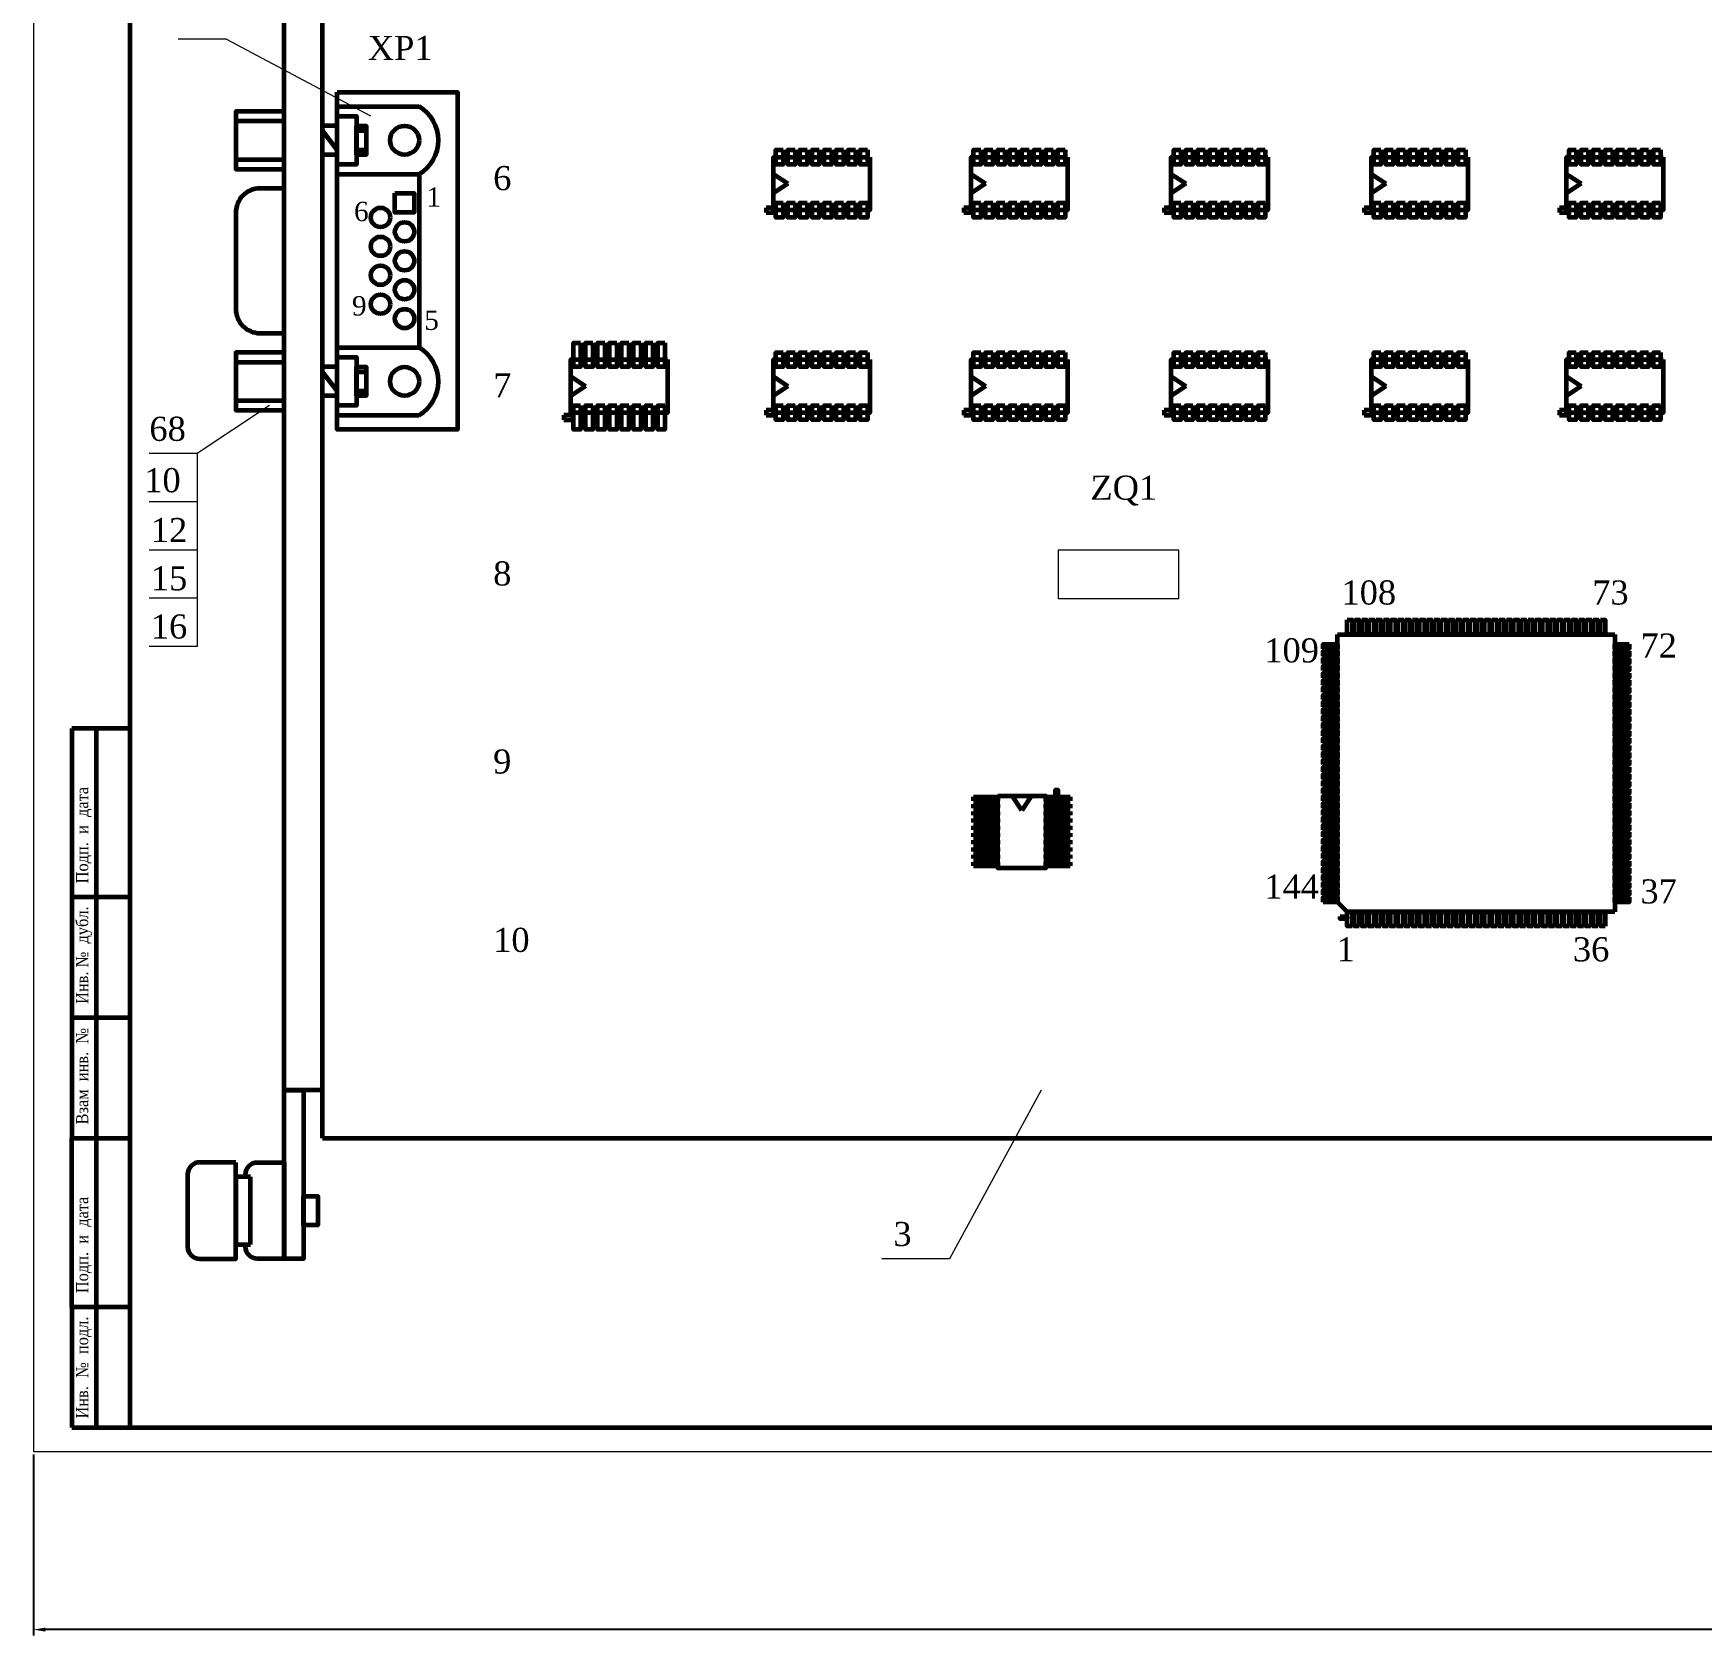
# Model space of a CAD drawing. Header units: millimetres. Extents: x 0 to 840, y -38 to 590.
# Drawn here: x 0 to 346, y -38.2 to 294.2 of the extents above; entities that cross this region are included whole.
import ezdxf

# ---------------------------------------------------------------- set-up
doc = ezdxf.new("R2010")
doc.units = ezdxf.units.MM
doc.header["$PDMODE"] = 3
doc.layers.add('основная-06', color=2, linetype='Continuous', lineweight=60)
doc.layers.add('тонкая-текст-02', color=4, linetype='Continuous', lineweight=20)
doc.styles.add('2', font='times.ttf', dxfattribs={"width": 0.9, "height": 2.5})
doc.styles.add('3', font='times.ttf', dxfattribs={"height": 2.5})
doc.dimstyles.new('ISO-25', dxfattribs={"dimtxt": 2.5, "dimasz": 2.5, "dimexe": 1.25, "dimexo": 0.625, "dimtad": 1, "dimtxsty": 'Standard', "dimcen": 2.5, "dimadec": 0, "dimazin": 0, "dimtfac": 1, "dimtmove": 0, "dimatfit": 3, "dimfxl": 1, "dimarcsym": 0})

# ---------------------------------------------------------------- blocks, each defined once
blk = doc.blocks.new('*D3')
at = {"layer": 'Defpoints', "color": 0, "transparency": 16777216}
for p in [(0, 0), (840, 0), (0, -36.91)]:
    blk.add_point(p, dxfattribs=at)
at = {"layer": 'тонкая-текст-02', "color": 0, "lineweight": -2, "transparency": 16777216}
for p, q in [((0, -0.62), (0, -38.16)), ((840, -0.62), (840, -38.16)), ((837.5, -36.91), (2.5, -36.91))]:
    blk.add_line(p, q, dxfattribs=at)
at = {"layer": 'тонкая-текст-02', "color": 0, "transparency": 16777216}
for points in [[(2.5, -36.49), (2.5, -37.33), (0, -36.91)], [(837.5, -36.49), (837.5, -37.33), (840, -36.91)]]:
    blk.add_solid(points, dxfattribs=at)
at = {"layer": 'тонкая-текст-02', "color": 0, "transparency": 16777216, "insert": (420, -35.03), "char_height": 2.5, "attachment_point": 5}
blk.add_mtext('840', dxfattribs=at)

msp = doc.modelspace()

# ---------------------------------------------------------------- linework, layer by layer
at = {"layer": 'основная-06', "color": 0}
for p, q in [((20, 585), (20, 5)), ((60, 65), (60, 530)), ((52, 75), (52, 520)), ((63, 279), (80, 279)), ((42, 276), (52, 276)), ((63, 275), (60, 275)), ((63, 270), (60, 274)), ((67, 274), (69, 274)), ((67, 270), (69, 270)), ((42, 268), (52, 268)), ((63, 269), (60, 269)), ((63, 265), (80, 265)), ((80, 265), (80, 229)), ((153.5, 265), (156.5, 263)), ((156.5, 263), (153.5, 261)), ((194.5, 265), (197.5, 263)), ((197.5, 263), (194.5, 261)), ((236, 265), (239, 263)), ((239, 263), (236, 261)), ((277.5, 265), (280.5, 263)), ((280.5, 263), (277.5, 261)), ((318, 265), (321, 263)), ((321, 263), (318, 261)), ((152, 258), (152, 257)), ((154, 258), (152, 258)), ((152, 257), (154, 257)), ((195, 258), (193, 258)), ((193, 258), (193, 257)), ((193, 257), (195, 257)), ((234.5, 258), (234.5, 257)), ((236.5, 258), (234.5, 258)), ((234.5, 257), (236.5, 257)), ((276, 258), (276, 257)), ((278, 258), (276, 258)), ((276, 257), (278, 257)), ((318.5, 258), (316.5, 258)), ((316.5, 258), (316.5, 257)), ((316.5, 257), (318.5, 257)), ((63, 229), (80, 229)), ((42, 226), (52, 226)), ((63, 225), (60, 225)), ((63, 220), (60, 224)), ((67, 224), (69, 224)), ((111.5, 223), (114.5, 221)), ((153.5, 223), (156.5, 221)), ((194.5, 223), (197.5, 221)), ((236, 223), (239, 221)), ((277.5, 223), (280.5, 221)), ((318, 223), (321, 221)), ((42, 218), (52, 218)), ((63, 219), (60, 219)), ((67, 220), (69, 220)), ((114.5, 221), (111.5, 219)), ((156.5, 221), (153.5, 219)), ((197.5, 221), (194.5, 219)), ((239, 221), (236, 219)), ((280.5, 221), (277.5, 219)), ((321, 221), (318, 219)), ((63, 215), (80, 215)), ((112, 215), (110, 215)), ((110, 215), (110, 214)), ((152, 216), (152, 215)), ((154, 216), (152, 216)), ((152, 215), (154, 215)), ((193, 216), (193, 215)), ((195, 216), (193, 216)), ((193, 215), (195, 215)), ((234.5, 216), (234.5, 215)), ((236.5, 216), (234.5, 216)), ((234.5, 215), (236.5, 215)), ((276, 216), (276, 215)), ((278, 216), (276, 216)), ((276, 215), (278, 215)), ((316.5, 216), (316.5, 215)), ((318.5, 216), (316.5, 216)), ((316.5, 215), (318.5, 215)), ((110, 214), (112, 214)), ((270.5, 169.5), (328, 169.5)), ((270.5, 114), (270.5, 169.5)), ((328, 169.5), (328, 112)), ((20, 150), (8, 150)), ((8, 150), (8, 115)), ((13, 150), (13, 5)), ((195, 135.8), (200, 135.8)), ((195, 135), (195, 135.8)), ((195, 135), (200, 135)), ((200, 135.8), (200, 135)), ((205, 133), (203, 136)), ((207, 136), (205, 133)), ((210, 135), (210, 135.8)), ((210, 135.8), (215, 135.8)), ((210, 135), (215, 135)), ((215, 135.8), (215, 135)), ((195, 134.3), (200, 134.3)), ((195, 133.5), (195, 134.3)), ((195, 133.5), (200, 133.5)), ((195, 132.8), (200, 132.8)), ((195, 132), (195, 132.8)), ((195, 132), (200, 132)), ((200, 134.3), (200, 133.5)), ((200, 132.8), (200, 132)), ((210, 133.5), (210, 134.3)), ((210, 134.3), (215, 134.3)), ((210, 133.5), (215, 133.5)), ((210, 132), (210, 132.8)), ((210, 132.8), (215, 132.8)), ((210, 132), (215, 132)), ((215, 134.3), (215, 133.5)), ((215, 132.8), (215, 132)), ((195, 131.3), (200, 131.3)), ((195, 130.5), (195, 131.3)), ((195, 130.5), (200, 130.5)), ((195, 129.8), (200, 129.8)), ((195, 129), (195, 129.8)), ((195, 129), (200, 129)), ((195, 128.3), (200, 128.3)), ((195, 127.5), (195, 128.3)), ((200, 131.3), (200, 130.5)), ((200, 129.8), (200, 129)), ((200, 128.3), (200, 127.5)), ((210, 130.5), (210, 131.3)), ((210, 131.3), (215, 131.3)), ((210, 130.5), (215, 130.5)), ((210, 129), (210, 129.8)), ((210, 129.8), (215, 129.8)), ((210, 129), (215, 129)), ((210, 127.5), (210, 128.3)), ((210, 128.3), (215, 128.3)), ((215, 131.3), (215, 130.5)), ((215, 129.8), (215, 129)), ((215, 128.3), (215, 127.5)), ((195, 127.5), (200, 127.5)), ((195, 126.8), (200, 126.8)), ((195, 126), (195, 126.8)), ((195, 126), (200, 126)), ((195, 125.3), (200, 125.3)), ((195, 124.5), (195, 125.3)), ((200, 126.8), (200, 126)), ((200, 125.3), (200, 124.5)), ((210, 127.5), (215, 127.5)), ((210, 126), (210, 126.8)), ((210, 126.8), (215, 126.8)), ((210, 126), (215, 126)), ((210, 124.5), (210, 125.3)), ((210, 125.3), (215, 125.3)), ((215, 126.8), (215, 126)), ((215, 125.3), (215, 124.5)), ((195, 124.5), (200, 124.5)), ((195, 123.8), (200, 123.8)), ((195, 123), (195, 123.8)), ((195, 123), (200, 123)), ((195, 122.3), (200, 122.3)), ((195, 121.5), (195, 122.3)), ((195, 121.5), (200, 121.5)), ((200, 123.8), (200, 123)), ((200, 122.3), (200, 121.5)), ((210, 124.5), (215, 124.5)), ((210, 123), (210, 123.8)), ((210, 123.8), (215, 123.8)), ((210, 123), (215, 123)), ((210, 121.5), (210, 122.3)), ((210, 122.3), (215, 122.3)), ((210, 121.5), (215, 121.5)), ((215, 123.8), (215, 123)), ((215, 122.3), (215, 121.5)), ((20, 115), (8, 115)), ((8, 115), (8, 90)), ((272.5, 112), (270.5, 114)), ((328, 112), (272.5, 112)), ((20, 90), (8, 90)), ((8, 90), (8, 65)), ((60, 75), (52, 75)), ((8, 65), (20, 65)), ((8, 30), (8, 65)), ((60, 65), (620, 65)), ((45, 57), (42, 57)), ((42, 57), (42, 43)), ((45, 43), (45, 57)), ((42, 43), (45, 43)), ((20, 30), (8, 30)), ((8, 30), (8, 5)), ((8, 5), (20, 5)), ((20, 5), (835, 5))]:
    msp.add_line(p, q, dxfattribs=at)
for points in [[(63, 282), (88, 282), (88, 212), (63, 212)], [(52, 278), (42, 278), (42, 266), (52, 266)], [(63, 277), (67, 277), (67, 267), (63, 267)], [(67, 275), (69, 275), (69, 269), (67, 269)], [(155.5, 270), (155.5, 267), (154, 267), (154, 270)], [(158, 270), (158, 267), (156.5, 267), (156.5, 270)], [(160.5, 270), (160.5, 267), (159, 267), (159, 270)], [(163, 270), (163, 267), (161.5, 267), (161.5, 270)], [(165.5, 270), (165.5, 267), (164, 267), (164, 270)], [(168, 270), (168, 267), (166.5, 267), (166.5, 270)], [(170.5, 270), (170.5, 267), (169, 267), (169, 270)], [(173, 270), (173, 267), (171.5, 267), (171.5, 270)], [(196.5, 270), (196.5, 267), (195, 267), (195, 270)], [(199, 270), (199, 267), (197.5, 267), (197.5, 270)], [(201.5, 270), (201.5, 267), (200, 267), (200, 270)], [(204, 270), (204, 267), (202.5, 267), (202.5, 270)], [(206.5, 270), (206.5, 267), (205, 267), (205, 270)], [(209, 270), (209, 267), (207.5, 267), (207.5, 270)], [(211.5, 270), (211.5, 267), (210, 267), (210, 270)], [(214, 270), (214, 267), (212.5, 267), (212.5, 270)], [(238, 270), (238, 267), (236.5, 267), (236.5, 270)], [(240.5, 270), (240.5, 267), (239, 267), (239, 270)], [(243, 270), (243, 267), (241.5, 267), (241.5, 270)], [(245.5, 270), (245.5, 267), (244, 267), (244, 270)], [(248, 270), (248, 267), (246.5, 267), (246.5, 270)], [(250.5, 270), (250.5, 267), (249, 267), (249, 270)], [(253, 270), (253, 267), (251.5, 267), (251.5, 270)], [(255.5, 270), (255.5, 267), (254, 267), (254, 270)], [(279.5, 270), (279.5, 267), (278, 267), (278, 270)], [(282, 270), (282, 267), (280.5, 267), (280.5, 270)], [(284.5, 270), (284.5, 267), (283, 267), (283, 270)], [(287, 270), (287, 267), (285.5, 267), (285.5, 270)], [(289.5, 270), (289.5, 267), (288, 267), (288, 270)], [(292, 270), (292, 267), (290.5, 267), (290.5, 270)], [(294.5, 270), (294.5, 267), (293, 267), (293, 270)], [(297, 270), (297, 267), (295.5, 267), (295.5, 270)], [(320, 270), (320, 267), (318.5, 267), (318.5, 270)], [(322.5, 270), (322.5, 267), (321, 267), (321, 270)], [(325, 270), (325, 267), (323.5, 267), (323.5, 270)], [(327.5, 270), (327.5, 267), (326, 267), (326, 270)], [(330, 270), (330, 267), (328.5, 267), (328.5, 270)], [(332.5, 270), (332.5, 267), (331, 267), (331, 270)], [(335, 270), (335, 267), (333.5, 267), (333.5, 270)], [(337.5, 270), (337.5, 267), (336, 267), (336, 270)], [(173.5, 268.5), (173.5, 257.5), (153.5, 257.5), (153.5, 268.5)], [(214.5, 268.5), (214.5, 257.5), (194.5, 257.5), (194.5, 268.5)], [(256, 268.5), (256, 257.5), (236, 257.5), (236, 268.5)], [(297.5, 268.5), (297.5, 257.5), (277.5, 257.5), (277.5, 268.5)], [(338, 268.5), (338, 257.5), (318, 257.5), (318, 268.5)], [(75, 261), (79, 261), (79, 257), (75, 257)], [(155.5, 259), (155.5, 256), (154, 256), (154, 259)], [(158, 259), (158, 256), (156.5, 256), (156.5, 259)], [(160.5, 259), (160.5, 256), (159, 256), (159, 259)], [(163, 259), (163, 256), (161.5, 256), (161.5, 259)], [(165.5, 259), (165.5, 256), (164, 256), (164, 259)], [(168, 259), (168, 256), (166.5, 256), (166.5, 259)], [(170.5, 259), (170.5, 256), (169, 256), (169, 259)], [(173, 259), (173, 256), (171.5, 256), (171.5, 259)], [(196.5, 259), (196.5, 256), (195, 256), (195, 259)], [(199, 259), (199, 256), (197.5, 256), (197.5, 259)], [(201.5, 259), (201.5, 256), (200, 256), (200, 259)], [(204, 259), (204, 256), (202.5, 256), (202.5, 259)], [(206.5, 259), (206.5, 256), (205, 256), (205, 259)], [(209, 259), (209, 256), (207.5, 256), (207.5, 259)], [(211.5, 259), (211.5, 256), (210, 256), (210, 259)], [(214, 259), (214, 256), (212.5, 256), (212.5, 259)], [(238, 259), (238, 256), (236.5, 256), (236.5, 259)], [(240.5, 259), (240.5, 256), (239, 256), (239, 259)], [(243, 259), (243, 256), (241.5, 256), (241.5, 259)], [(245.5, 259), (245.5, 256), (244, 256), (244, 259)], [(248, 259), (248, 256), (246.5, 256), (246.5, 259)], [(250.5, 259), (250.5, 256), (249, 256), (249, 259)], [(253, 259), (253, 256), (251.5, 256), (251.5, 259)], [(255.5, 259), (255.5, 256), (254, 256), (254, 259)], [(279.5, 259), (279.5, 256), (278, 256), (278, 259)], [(282, 259), (282, 256), (280.5, 256), (280.5, 259)], [(284.5, 259), (284.5, 256), (283, 256), (283, 259)], [(287, 259), (287, 256), (285.5, 256), (285.5, 259)], [(289.5, 259), (289.5, 256), (288, 256), (288, 259)], [(292, 259), (292, 256), (290.5, 256), (290.5, 259)], [(294.5, 259), (294.5, 256), (293, 256), (293, 259)], [(297, 259), (297, 256), (295.5, 256), (295.5, 259)], [(320, 259), (320, 256), (318.5, 256), (318.5, 259)], [(322.5, 259), (322.5, 256), (321, 256), (321, 259)], [(325, 259), (325, 256), (323.5, 256), (323.5, 259)], [(327.5, 259), (327.5, 256), (326, 256), (326, 259)], [(330, 259), (330, 256), (328.5, 256), (328.5, 259)], [(332.5, 259), (332.5, 256), (331, 256), (331, 259)], [(335, 259), (335, 256), (333.5, 256), (333.5, 259)], [(337.5, 259), (337.5, 256), (336, 256), (336, 259)], [(113.5, 230), (113.5, 225), (112, 225), (112, 230)], [(116, 230), (116, 225), (114.5, 225), (114.5, 230)], [(118.5, 230), (118.5, 225), (117, 225), (117, 230)], [(121, 230), (121, 225), (119.5, 225), (119.5, 230)], [(123.5, 230), (123.5, 225), (122, 225), (122, 230)], [(126, 230), (126, 225), (124.5, 225), (124.5, 230)], [(128.5, 230), (128.5, 225), (127, 225), (127, 230)], [(131, 230), (131, 225), (129.5, 225), (129.5, 230)], [(52, 228), (42, 228), (42, 216), (52, 216)], [(63, 227), (67, 227), (67, 217), (63, 217)], [(67, 225), (69, 225), (69, 219), (67, 219)], [(131.5, 226.5), (131.5, 215.5), (111.5, 215.5), (111.5, 226.5)], [(173.5, 226.5), (173.5, 215.5), (153.5, 215.5), (153.5, 226.5)], [(155.5, 228), (155.5, 225), (154, 225), (154, 228)], [(158, 228), (158, 225), (156.5, 225), (156.5, 228)], [(160.5, 228), (160.5, 225), (159, 225), (159, 228)], [(163, 228), (163, 225), (161.5, 225), (161.5, 228)], [(165.5, 228), (165.5, 225), (164, 225), (164, 228)], [(168, 228), (168, 225), (166.5, 225), (166.5, 228)], [(170.5, 228), (170.5, 225), (169, 225), (169, 228)], [(173, 228), (173, 225), (171.5, 225), (171.5, 228)], [(214.5, 226.5), (214.5, 215.5), (194.5, 215.5), (194.5, 226.5)], [(196.5, 228), (196.5, 225), (195, 225), (195, 228)], [(199, 228), (199, 225), (197.5, 225), (197.5, 228)], [(201.5, 228), (201.5, 225), (200, 225), (200, 228)], [(204, 228), (204, 225), (202.5, 225), (202.5, 228)], [(206.5, 228), (206.5, 225), (205, 225), (205, 228)], [(209, 228), (209, 225), (207.5, 225), (207.5, 228)], [(211.5, 228), (211.5, 225), (210, 225), (210, 228)], [(214, 228), (214, 225), (212.5, 225), (212.5, 228)], [(256, 226.5), (256, 215.5), (236, 215.5), (236, 226.5)], [(238, 228), (238, 225), (236.5, 225), (236.5, 228)], [(240.5, 228), (240.5, 225), (239, 225), (239, 228)], [(243, 228), (243, 225), (241.5, 225), (241.5, 228)], [(245.5, 228), (245.5, 225), (244, 225), (244, 228)], [(248, 228), (248, 225), (246.5, 225), (246.5, 228)], [(250.5, 228), (250.5, 225), (249, 225), (249, 228)], [(253, 228), (253, 225), (251.5, 225), (251.5, 228)], [(255.5, 228), (255.5, 225), (254, 225), (254, 228)], [(297.5, 226.5), (297.5, 215.5), (277.5, 215.5), (277.5, 226.5)], [(279.5, 228), (279.5, 225), (278, 225), (278, 228)], [(282, 228), (282, 225), (280.5, 225), (280.5, 228)], [(284.5, 228), (284.5, 225), (283, 225), (283, 228)], [(287, 228), (287, 225), (285.5, 225), (285.5, 228)], [(289.5, 228), (289.5, 225), (288, 225), (288, 228)], [(292, 228), (292, 225), (290.5, 225), (290.5, 228)], [(294.5, 228), (294.5, 225), (293, 225), (293, 228)], [(297, 228), (297, 225), (295.5, 225), (295.5, 228)], [(338, 226.5), (338, 215.5), (318, 215.5), (318, 226.5)], [(320, 228), (320, 225), (318.5, 225), (318.5, 228)], [(322.5, 228), (322.5, 225), (321, 225), (321, 228)], [(325, 228), (325, 225), (323.5, 225), (323.5, 228)], [(327.5, 228), (327.5, 225), (326, 225), (326, 228)], [(330, 228), (330, 225), (328.5, 225), (328.5, 228)], [(332.5, 228), (332.5, 225), (331, 225), (331, 228)], [(335, 228), (335, 225), (333.5, 225), (333.5, 228)], [(337.5, 228), (337.5, 225), (336, 225), (336, 228)], [(113.5, 217), (113.5, 212), (112, 212), (112, 217)], [(116, 217), (116, 212), (114.5, 212), (114.5, 217)], [(118.5, 217), (118.5, 212), (117, 212), (117, 217)], [(121, 217), (121, 212), (119.5, 212), (119.5, 217)], [(123.5, 217), (123.5, 212), (122, 212), (122, 217)], [(126, 217), (126, 212), (124.5, 212), (124.5, 217)], [(128.5, 217), (128.5, 212), (127, 212), (127, 217)], [(131, 217), (131, 212), (129.5, 212), (129.5, 217)], [(155.5, 217), (155.5, 214), (154, 214), (154, 217)], [(158, 217), (158, 214), (156.5, 214), (156.5, 217)], [(160.5, 217), (160.5, 214), (159, 214), (159, 217)], [(163, 217), (163, 214), (161.5, 214), (161.5, 217)], [(165.5, 217), (165.5, 214), (164, 214), (164, 217)], [(168, 217), (168, 214), (166.5, 214), (166.5, 217)], [(170.5, 217), (170.5, 214), (169, 214), (169, 217)], [(173, 217), (173, 214), (171.5, 214), (171.5, 217)], [(196.5, 217), (196.5, 214), (195, 214), (195, 217)], [(199, 217), (199, 214), (197.5, 214), (197.5, 217)], [(201.5, 217), (201.5, 214), (200, 214), (200, 217)], [(204, 217), (204, 214), (202.5, 214), (202.5, 217)], [(206.5, 217), (206.5, 214), (205, 214), (205, 217)], [(209, 217), (209, 214), (207.5, 214), (207.5, 217)], [(211.5, 217), (211.5, 214), (210, 214), (210, 217)], [(214, 217), (214, 214), (212.5, 214), (212.5, 217)], [(238, 217), (238, 214), (236.5, 214), (236.5, 217)], [(240.5, 217), (240.5, 214), (239, 214), (239, 217)], [(243, 217), (243, 214), (241.5, 214), (241.5, 217)], [(245.5, 217), (245.5, 214), (244, 214), (244, 217)], [(248, 217), (248, 214), (246.5, 214), (246.5, 217)], [(250.5, 217), (250.5, 214), (249, 214), (249, 217)], [(253, 217), (253, 214), (251.5, 214), (251.5, 217)], [(255.5, 217), (255.5, 214), (254, 214), (254, 217)], [(279.5, 217), (279.5, 214), (278, 214), (278, 217)], [(282, 217), (282, 214), (280.5, 214), (280.5, 217)], [(284.5, 217), (284.5, 214), (283, 214), (283, 217)], [(287, 217), (287, 214), (285.5, 214), (285.5, 217)], [(289.5, 217), (289.5, 214), (288, 214), (288, 217)], [(292, 217), (292, 214), (290.5, 214), (290.5, 217)], [(294.5, 217), (294.5, 214), (293, 214), (293, 217)], [(297, 217), (297, 214), (295.5, 214), (295.5, 217)], [(320, 217), (320, 214), (318.5, 214), (318.5, 217)], [(322.5, 217), (322.5, 214), (321, 214), (321, 217)], [(325, 217), (325, 214), (323.5, 214), (323.5, 217)], [(327.5, 217), (327.5, 214), (326, 214), (326, 217)], [(330, 217), (330, 214), (328.5, 214), (328.5, 217)], [(332.5, 217), (332.5, 214), (331, 214), (331, 217)], [(335, 217), (335, 214), (333.5, 214), (333.5, 217)], [(337.5, 217), (337.5, 214), (336, 214), (336, 217)], [(272.5, 172.5), (273.5, 172.5), (273.5, 169.5), (272.5, 169.5)], [(274, 172.5), (275, 172.5), (275, 169.5), (274, 169.5)], [(275.5, 172.5), (276.5, 172.5), (276.5, 169.5), (275.5, 169.5)], [(277, 172.5), (278, 172.5), (278, 169.5), (277, 169.5)], [(278.5, 172.5), (279.5, 172.5), (279.5, 169.5), (278.5, 169.5)], [(280, 172.5), (281, 172.5), (281, 169.5), (280, 169.5)], [(281.5, 172.5), (282.5, 172.5), (282.5, 169.5), (281.5, 169.5)], [(283, 172.5), (284, 172.5), (284, 169.5), (283, 169.5)], [(284.5, 172.5), (285.5, 172.5), (285.5, 169.5), (284.5, 169.5)], [(286, 172.5), (287, 172.5), (287, 169.5), (286, 169.5)], [(287.5, 172.5), (288.5, 172.5), (288.5, 169.5), (287.5, 169.5)], [(289, 172.5), (290, 172.5), (290, 169.5), (289, 169.5)], [(290.5, 172.5), (291.5, 172.5), (291.5, 169.5), (290.5, 169.5)], [(292, 172.5), (293, 172.5), (293, 169.5), (292, 169.5)], [(293.5, 172.5), (294.5, 172.5), (294.5, 169.5), (293.5, 169.5)], [(295, 172.5), (296, 172.5), (296, 169.5), (295, 169.5)], [(296.5, 172.5), (297.5, 172.5), (297.5, 169.5), (296.5, 169.5)], [(298, 172.5), (299, 172.5), (299, 169.5), (298, 169.5)], [(299.5, 172.5), (300.5, 172.5), (300.5, 169.5), (299.5, 169.5)], [(301, 172.5), (302, 172.5), (302, 169.5), (301, 169.5)], [(302.5, 172.5), (303.5, 172.5), (303.5, 169.5), (302.5, 169.5)], [(304, 172.5), (305, 172.5), (305, 169.5), (304, 169.5)], [(305.5, 172.5), (306.5, 172.5), (306.5, 169.5), (305.5, 169.5)], [(307, 172.5), (308, 172.5), (308, 169.5), (307, 169.5)], [(308.5, 172.5), (309.5, 172.5), (309.5, 169.5), (308.5, 169.5)], [(310, 172.5), (311, 172.5), (311, 169.5), (310, 169.5)], [(311.5, 172.5), (312.5, 172.5), (312.5, 169.5), (311.5, 169.5)], [(313, 172.5), (314, 172.5), (314, 169.5), (313, 169.5)], [(314.5, 172.5), (315.5, 172.5), (315.5, 169.5), (314.5, 169.5)], [(316, 172.5), (317, 172.5), (317, 169.5), (316, 169.5)], [(317.5, 172.5), (318.5, 172.5), (318.5, 169.5), (317.5, 169.5)], [(319, 172.5), (320, 172.5), (320, 169.5), (319, 169.5)], [(320.5, 172.5), (321.5, 172.5), (321.5, 169.5), (320.5, 169.5)], [(322, 172.5), (323, 172.5), (323, 169.5), (322, 169.5)], [(323.5, 172.5), (324.5, 172.5), (324.5, 169.5), (323.5, 169.5)], [(325, 172.5), (326, 172.5), (326, 169.5), (325, 169.5)], [(267.5, 166.5), (267.5, 167.5), (270.5, 167.5), (270.5, 166.5)], [(331, 167.5), (331, 166.5), (328, 166.5), (328, 167.5)], [(267.5, 165), (267.5, 166), (270.5, 166), (270.5, 165)], [(267.5, 163.5), (267.5, 164.5), (270.5, 164.5), (270.5, 163.5)], [(267.5, 162), (267.5, 163), (270.5, 163), (270.5, 162)], [(331, 166), (331, 165), (328, 165), (328, 166)], [(331, 164.5), (331, 163.5), (328, 163.5), (328, 164.5)], [(331, 163), (331, 162), (328, 162), (328, 163)], [(267.5, 160.5), (267.5, 161.5), (270.5, 161.5), (270.5, 160.5)], [(267.5, 159), (267.5, 160), (270.5, 160), (270.5, 159)], [(331, 161.5), (331, 160.5), (328, 160.5), (328, 161.5)], [(331, 160), (331, 159), (328, 159), (328, 160)], [(267.5, 157.5), (267.5, 158.5), (270.5, 158.5), (270.5, 157.5)], [(267.5, 156), (267.5, 157), (270.5, 157), (270.5, 156)], [(331, 158.5), (331, 157.5), (328, 157.5), (328, 158.5)], [(331, 157), (331, 156), (328, 156), (328, 157)], [(267.5, 154.5), (267.5, 155.5), (270.5, 155.5), (270.5, 154.5)], [(267.5, 153), (267.5, 154), (270.5, 154), (270.5, 153)], [(267.5, 151.5), (267.5, 152.5), (270.5, 152.5), (270.5, 151.5)], [(331, 155.5), (331, 154.5), (328, 154.5), (328, 155.5)], [(331, 154), (331, 153), (328, 153), (328, 154)], [(331, 152.5), (331, 151.5), (328, 151.5), (328, 152.5)], [(267.5, 150), (267.5, 151), (270.5, 151), (270.5, 150)], [(267.5, 148.5), (267.5, 149.5), (270.5, 149.5), (270.5, 148.5)], [(331, 151), (331, 150), (328, 150), (328, 151)], [(331, 149.5), (331, 148.5), (328, 148.5), (328, 149.5)], [(267.5, 147), (267.5, 148), (270.5, 148), (270.5, 147)], [(267.5, 145.5), (267.5, 146.5), (270.5, 146.5), (270.5, 145.5)], [(331, 148), (331, 147), (328, 147), (328, 148)], [(331, 146.5), (331, 145.5), (328, 145.5), (328, 146.5)], [(267.5, 144), (267.5, 145), (270.5, 145), (270.5, 144)], [(267.5, 142.5), (267.5, 143.5), (270.5, 143.5), (270.5, 142.5)], [(267.5, 141), (267.5, 142), (270.5, 142), (270.5, 141)], [(331, 145), (331, 144), (328, 144), (328, 145)], [(331, 143.5), (331, 142.5), (328, 142.5), (328, 143.5)], [(331, 142), (331, 141), (328, 141), (328, 142)], [(267.5, 139.5), (267.5, 140.5), (270.5, 140.5), (270.5, 139.5)], [(267.5, 138), (267.5, 139), (270.5, 139), (270.5, 138)], [(331, 140.5), (331, 139.5), (328, 139.5), (328, 140.5)], [(331, 139), (331, 138), (328, 138), (328, 139)], [(200, 136), (210, 136), (210, 121), (200, 121)], [(212, 135.8), (212, 137.3), (212.5, 137.3), (212.5, 135.8)], [(267.5, 136.5), (267.5, 137.5), (270.5, 137.5), (270.5, 136.5)], [(267.5, 135), (267.5, 136), (270.5, 136), (270.5, 135)], [(331, 137.5), (331, 136.5), (328, 136.5), (328, 137.5)], [(331, 136), (331, 135), (328, 135), (328, 136)], [(267.5, 133.5), (267.5, 134.5), (270.5, 134.5), (270.5, 133.5)], [(267.5, 132), (267.5, 133), (270.5, 133), (270.5, 132)], [(267.5, 130.5), (267.5, 131.5), (270.5, 131.5), (270.5, 130.5)], [(331, 134.5), (331, 133.5), (328, 133.5), (328, 134.5)], [(331, 133), (331, 132), (328, 132), (328, 133)], [(331, 131.5), (331, 130.5), (328, 130.5), (328, 131.5)], [(267.5, 129), (267.5, 130), (270.5, 130), (270.5, 129)], [(267.5, 127.5), (267.5, 128.5), (270.5, 128.5), (270.5, 127.5)], [(331, 130), (331, 129), (328, 129), (328, 130)], [(331, 128.5), (331, 127.5), (328, 127.5), (328, 128.5)], [(267.5, 126), (267.5, 127), (270.5, 127), (270.5, 126)], [(267.5, 124.5), (267.5, 125.5), (270.5, 125.5), (270.5, 124.5)], [(331, 127), (331, 126), (328, 126), (328, 127)], [(331, 125.5), (331, 124.5), (328, 124.5), (328, 125.5)], [(267.5, 123), (267.5, 124), (270.5, 124), (270.5, 123)], [(267.5, 121.5), (267.5, 122.5), (270.5, 122.5), (270.5, 121.5)], [(331, 124), (331, 123), (328, 123), (328, 124)], [(331, 122.5), (331, 121.5), (328, 121.5), (328, 122.5)], [(267.5, 120), (267.5, 121), (270.5, 121), (270.5, 120)], [(267.5, 118.5), (267.5, 119.5), (270.5, 119.5), (270.5, 118.5)], [(267.5, 117), (267.5, 118), (270.5, 118), (270.5, 117)], [(331, 121), (331, 120), (328, 120), (328, 121)], [(331, 119.5), (331, 118.5), (328, 118.5), (328, 119.5)], [(331, 118), (331, 117), (328, 117), (328, 118)], [(267.5, 115.5), (267.5, 116.5), (270.5, 116.5), (270.5, 115.5)], [(267.5, 114), (267.5, 115), (270.5, 115), (270.5, 114)], [(331, 116.5), (331, 115.5), (328, 115.5), (328, 116.5)], [(331, 115), (331, 114), (328, 114), (328, 115)], [(271, 111), (272.5, 111), (272.5, 110.5), (271, 110.5)], [(273.5, 109), (272.5, 109), (272.5, 112), (273.5, 112)], [(275, 109), (274, 109), (274, 112), (275, 112)], [(276.5, 109), (275.5, 109), (275.5, 112), (276.5, 112)], [(278, 109), (277, 109), (277, 112), (278, 112)], [(279.5, 109), (278.5, 109), (278.5, 112), (279.5, 112)], [(281, 109), (280, 109), (280, 112), (281, 112)], [(282.5, 109), (281.5, 109), (281.5, 112), (282.5, 112)], [(284, 109), (283, 109), (283, 112), (284, 112)], [(285.5, 109), (284.5, 109), (284.5, 112), (285.5, 112)], [(287, 109), (286, 109), (286, 112), (287, 112)], [(288.5, 109), (287.5, 109), (287.5, 112), (288.5, 112)], [(290, 109), (289, 109), (289, 112), (290, 112)], [(291.5, 109), (290.5, 109), (290.5, 112), (291.5, 112)], [(293, 109), (292, 109), (292, 112), (293, 112)], [(294.5, 109), (293.5, 109), (293.5, 112), (294.5, 112)], [(296, 109), (295, 109), (295, 112), (296, 112)], [(297.5, 109), (296.5, 109), (296.5, 112), (297.5, 112)], [(299, 109), (298, 109), (298, 112), (299, 112)], [(300.5, 109), (299.5, 109), (299.5, 112), (300.5, 112)], [(302, 109), (301, 109), (301, 112), (302, 112)], [(303.5, 109), (302.5, 109), (302.5, 112), (303.5, 112)], [(305, 109), (304, 109), (304, 112), (305, 112)], [(306.5, 109), (305.5, 109), (305.5, 112), (306.5, 112)], [(308, 109), (307, 109), (307, 112), (308, 112)], [(309.5, 109), (308.5, 109), (308.5, 112), (309.5, 112)], [(311, 109), (310, 109), (310, 112), (311, 112)], [(312.5, 109), (311.5, 109), (311.5, 112), (312.5, 112)], [(314, 109), (313, 109), (313, 112), (314, 112)], [(315.5, 109), (314.5, 109), (314.5, 112), (315.5, 112)], [(317, 109), (316, 109), (316, 112), (317, 112)], [(318.5, 109), (317.5, 109), (317.5, 112), (318.5, 112)], [(320, 109), (319, 109), (319, 112), (320, 112)], [(321.5, 109), (320.5, 109), (320.5, 112), (321.5, 112)], [(323, 109), (322, 109), (322, 112), (323, 112)], [(324.5, 109), (323.5, 109), (323.5, 112), (324.5, 112)], [(326, 109), (325, 109), (325, 112), (326, 112)], [(52, 75), (56, 75), (56, 40), (52, 40)], [(56, 53), (59, 53), (59, 47), (56, 47)]]:
    msp.add_lwpolyline(points, close=True, dxfattribs=at)
for points in [[(52, 262), (47, 262, 0.4142136), (42, 257), (42, 237, 0.4142136), (47, 232), (52, 232)], [(42, 60), (34.5, 60, 0.4142136), (32, 57.5), (32, 42.5, 0.4142136), (34.5, 40), (42, 40)]]:
    msp.add_lwpolyline(points, format="xyb", close=True, dxfattribs=at)
msp.add_lwpolyline([(44, 57), (44, 57.5, -0.4142136), (46.5, 60), (52, 60), (52, 40), (46.5, 40, -0.4142136), (44, 42.5), (44, 43)], format="xyb", dxfattribs=at)
for centre, radius in [((77, 272), 3), ((72, 256), 2), ((77, 253), 2), ((72, 250), 2), ((72, 244), 2), ((77, 247), 2), ((77, 241), 2), ((72, 238), 2), ((77, 235), 2), ((77, 222), 3)]:
    msp.add_circle(centre, radius, dxfattribs=at)
for centre in [(75.875, 272), (75.875, 222)]:
    msp.add_arc(centre, 8.125, 300.51024, 59.48976, dxfattribs=at)
at = {"layer": 'тонкая-текст-02', "color": 0}
for p, q in [((0, 590), (0, 0)), ((40, 293), (30, 293)), ((70, 277), (40, 293)), ((49, 217), (34, 207)), ((34, 207), (24, 207)), ((34, 207), (34, 197)), ((34, 197), (24, 197)), ((34, 197), (34, 187)), ((34, 187), (24, 187)), ((34, 187), (34, 167)), ((212.551, 186.98), (212.551, 176.98)), ((237.551, 186.98), (212.551, 186.98)), ((237.551, 176.98), (237.551, 186.98)), ((34, 177), (24, 177)), ((212.551, 176.98), (237.551, 176.98)), ((34, 167), (24, 167)), ((209, 75), (190, 40)), ((190, 40), (176, 40)), ((0, 0), (840, 0))]:
    msp.add_line(p, q, dxfattribs=at)

# ---------------------------------------------------------------- texts
at = {"layer": 'тонкая-текст-02', "color": 0, "style": '3'}
for s, p in [('68', (24.066, 209.654)), ('10', (23, 199))]:
    msp.add_text(s, height=5, dxfattribs=at).set_placement(p)
at = {"layer": 'тонкая-текст-02', "color": 0, "style": '2', "width": 0.9}
for s, p in [('Подп.  и  дата', (11.371, 117.87)), ('Инв. №  дубл.', (11.371, 92.87)), ('Взам  инв.  №', (11.371, 67.87)), ('Подп.  и  дата', (11.371, 32.87)), ('Инв.  №  подл. ', (11.371, 6.87))]:
    msp.add_text(s, height=2.5, rotation=90, dxfattribs=at).set_placement(p)
at = {"layer": 'тонкая-текст-02', "color": 0, "width": 14, "attachment_point": 1, "style": '3'}
for s, insert, char_height in [('{\\fTimes New Roman|b0|i0|c0|p18;XP\\fTimes New Roman|b0|i0|c204|p18;1}', (69.365, 293.654), 5), ('{\\fTimes New Roman|b0|i0|c0|p18;6}', (95.365, 266.654), 5), ('{\\fTimes New Roman|b0|i0|c204|p18;1}', (81.513, 262.24), 4), ('{\\fTimes New Roman|b0|i0|c0|p18;6}', (66.513, 259.24), 4), ('{\\fTimes New Roman|b0|i0|c0|p18;9}', (66.087, 239.667), 4), ('{\\fTimes New Roman|b0|i0|c0|p18;5}', (81.087, 236.667), 4), ('{\\fTimes New Roman|b0|i0|c0|p18;7}', (95.365, 223.654), 5), ('{\\fTimes New Roman|b0|i0|c0|p18;ZQ1}', (219.234, 202.448), 5), ('{\\fTimes New Roman|b0|i0|c204|p18;12}', (24.365, 193.654), 5), ('{\\fTimes New Roman|b0|i0|c204|p18;15}', (24.365, 183.654), 5), ('{\\fTimes New Roman|b0|i0|c0|p18;8}', (95.365, 184.654), 5), ('{\\fTimes New Roman|b0|i0|c0|p18;108}', (271.307, 180.701), 5), ('{\\fTimes New Roman|b0|i0|c0|p18;73}', (323.307, 180.701), 5), ('{\\fTimes New Roman|b0|i0|c204|p18;16}', (24.365, 173.654), 5), ('{\\fTimes New Roman|b0|i0|c0|p18;72}', (333.307, 169.701), 5), ('{\\fTimes New Roman|b0|i0|c0|p18;109}', (255.307, 168.701), 5), ('{\\fTimes New Roman|b0|i0|c0|p18;9}', (95.365, 145.654), 5), ('{\\fTimes New Roman|b0|i0|c0|p18;144}', (255.307, 119.701), 5), ('{\\fTimes New Roman|b0|i0|c0|p18;37}', (333.307, 118.701), 5), ('{\\fTimes New Roman|b0|i0|c0|p18;10}', (95.365, 108.654), 5), ('{\\fTimes New Roman|b0|i0|c0|p18;1}', (270.307, 106.701), 5), ('{\\fTimes New Roman|b0|i0|c0|p18;36}', (319.307, 106.701), 5), ('{\\fTimes New Roman|b0|i0|c204|p18;3}', (178.365, 47.654), 5)]:
    msp.add_mtext(s, dxfattribs=dict(at, insert=insert, char_height=char_height))

# ---------------------------------------------------------------- dimensions: what is measured, and where the dimension line sits
at = {"layer": 'тонкая-текст-02'}
dim = msp.add_linear_dim(base=(0, -36.908), p1=(840, 0), p2=(0, 0), dimstyle='ISO-25', dxfattribs=at)
dim.commit()
dim.dimension.update_dxf_attribs({"geometry": '*D3', "text_midpoint": (420, -35.033)})

doc.saveas('drawing.dxf')
